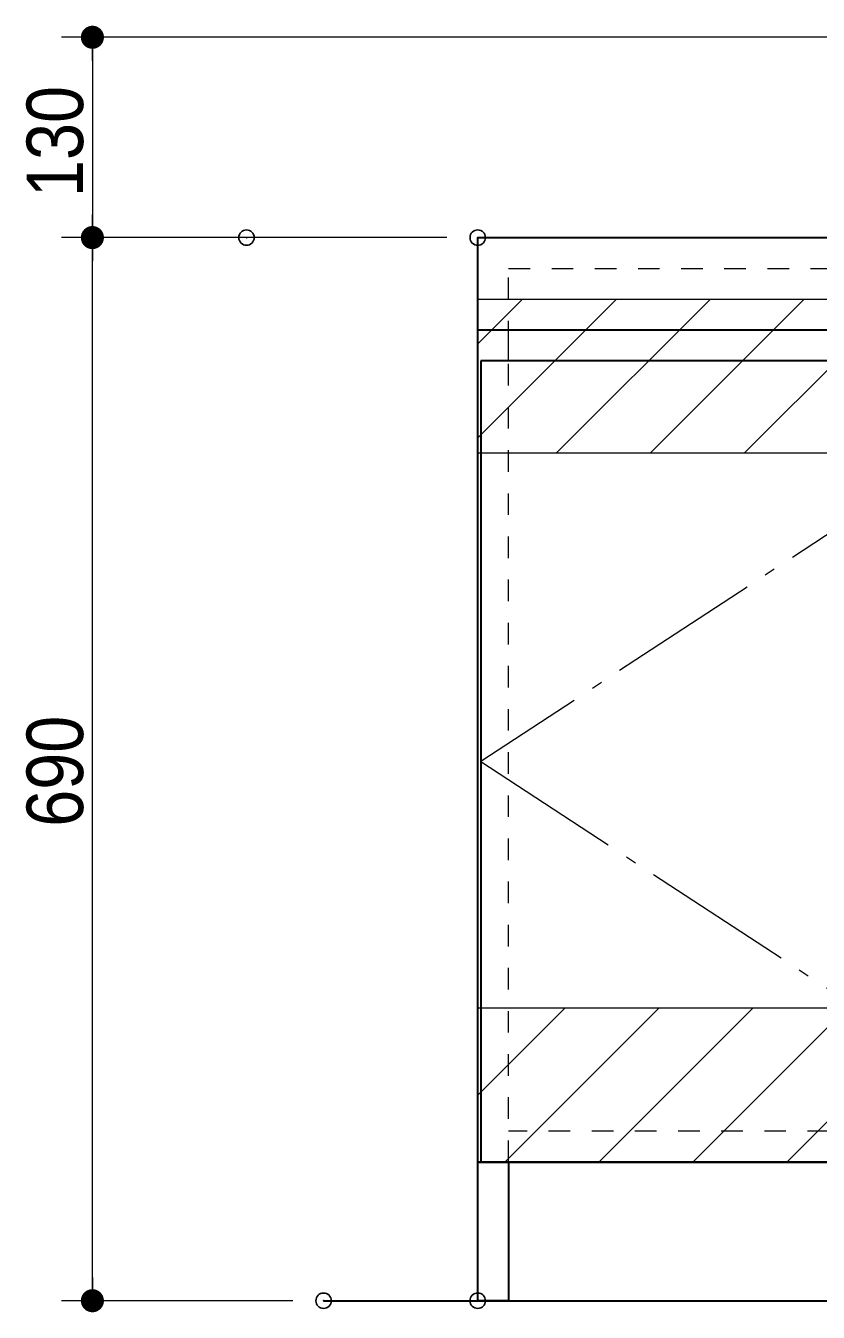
# Model space of a CAD drawing. Units: millimetres, scale not verified. Extents: x -6062 to 6062, y -3045 to 3045.
# Drawn here: x -1606 to -1092, y -1678 to -842 of the extents above; entities that cross this region are included whole.
import ezdxf
from ezdxf.enums import TextEntityAlignment as Align

# ---------------------------------------------------------------- set-up
doc = ezdxf.new("R2010")
doc.units = ezdxf.units.MM
doc.header["$LTSCALE"] = 20
doc.header["$PDMODE"] = 32
doc.header["$PDSIZE"] = 10
doc.linetypes.add('USER3', pattern=[1.4, 0.7, -0.7])
doc.linetypes.add('USER4', pattern=[6.702778, 4.938846, -0.705599, 0.352778, -0.705556])
for name, color, linetype, lineweight in [('0-2_2寸法-1', 7, 'Continuous', 15), ('0-3_0', 7, 'Continuous', 25), ('0-7_5ボウル・キャビネット', 7, 'Continuous', 15)]:
    doc.layers.add(name, color=color, linetype=linetype, lineweight=lineweight)
doc.layers.add('0-4_Defpoints', color=7, linetype='Continuous')
doc.styles.add('ＭＳ Ｐゴシック', font='')
doc.styles.get('ＭＳ Ｐゴシック').set_extended_font_data('MS PGothic')

# ---------------------------------------------------------------- blocks, each defined once
blk = doc.blocks.new('_Dot')
at = {"layer": '0-3_0'}
blk.add_line((-10, 0), (-20, 0), dxfattribs=at)
for points in [[(0, 0), (-10, 0), (-9.92, 1.25)], [(0, 0), (-9.92, -1.25), (-10, 0)], [(0, 0), (-9.92, 1.25), (-9.69, 2.49)], [(0, 0), (-9.69, -2.49), (-9.92, -1.25)], [(0, 0), (-9.69, 2.49), (-9.3, 3.68)], [(0, 0), (-9.3, -3.68), (-9.69, -2.49)], [(0, 0), (-9.3, 3.68), (-8.76, 4.82)], [(0, 0), (-8.76, -4.82), (-9.3, -3.68)], [(0, 0), (-8.76, 4.82), (-8.09, 5.88)], [(0, 0), (-8.09, -5.88), (-8.76, -4.82)], [(0, 0), (-8.09, 5.88), (-7.29, 6.85)], [(0, 0), (-7.29, -6.85), (-8.09, -5.88)], [(0, 0), (-7.29, 6.85), (-6.37, 7.71)], [(0, 0), (-6.37, -7.71), (-7.29, -6.85)], [(0, 0), (-6.37, 7.71), (-5.36, 8.44)], [(0, 0), (-5.36, -8.44), (-6.37, -7.71)], [(0, 0), (-5.36, 8.44), (-4.26, 9.05)], [(0, 0), (-4.26, -9.05), (-5.36, -8.44)], [(0, 0), (-4.26, 9.05), (-3.09, 9.51)], [(0, 0), (-3.09, -9.51), (-4.26, -9.05)], [(0, 0), (-3.09, 9.51), (-1.87, 9.82)], [(0, 0), (-1.87, -9.82), (-3.09, -9.51)], [(0, 0), (-1.87, 9.82), (-0.63, 9.98)], [(0, 0), (-0.63, -9.98), (-1.87, -9.82)], [(0, 0), (-0.63, 9.98), (0.63, 9.98)], [(0, 0), (0.63, -9.98), (-0.63, -9.98)], [(0, 0), (0.63, 9.98), (1.87, 9.82)], [(0, 0), (1.87, 9.82), (3.09, 9.51)], [(0, 0), (3.09, 9.51), (4.26, 9.05)], [(0, 0), (4.26, 9.05), (5.36, 8.44)], [(0, 0), (5.36, 8.44), (6.37, 7.71)], [(0, 0), (6.37, 7.71), (7.29, 6.85)], [(0, 0), (7.29, 6.85), (8.09, 5.88)], [(0, 0), (8.09, 5.88), (8.76, 4.82)], [(0, 0), (8.76, 4.82), (9.3, 3.68)], [(0, 0), (9.3, 3.68), (9.69, 2.49)], [(0, 0), (9.69, 2.49), (9.92, 1.25)], [(0, 0), (9.92, 1.25), (10, 0)], [(0, 0), (1.87, -9.82), (0.63, -9.98)], [(0, 0), (3.09, -9.51), (1.87, -9.82)], [(0, 0), (4.26, -9.05), (3.09, -9.51)], [(0, 0), (5.36, -8.44), (4.26, -9.05)], [(0, 0), (6.37, -7.71), (5.36, -8.44)], [(0, 0), (7.29, -6.85), (6.37, -7.71)], [(0, 0), (8.09, -5.88), (7.29, -6.85)], [(0, 0), (8.76, -4.82), (8.09, -5.88)], [(0, 0), (9.3, -3.68), (8.76, -4.82)], [(0, 0), (9.69, -2.49), (9.3, -3.68)], [(0, 0), (9.92, -1.25), (9.69, -2.49)], [(0, 0), (10, 0), (9.92, -1.25)]]:
    blk.add_solid(points, dxfattribs=at)

msp = doc.modelspace()

# ---------------------------------------------------------------- linework, layer by layer
at = {"layer": '0-2_2寸法-1'}
for p, q in [((-1007.5, -850), (-1582.5, -850)), ((-1562.5, -865.01), (-1562.5, -964.99)), ((-1332.5, -980), (-1582.5, -980)), ((-1482.5, -980), (-1582.5, -980)), ((-1562.5, -1654.99), (-1562.5, -995.01)), ((-1432.5, -1670), (-1582.5, -1670))]:
    msp.add_line(p, q, dxfattribs=at)
at = {"layer": '0-4_Defpoints'}
for p in [(-1562.5, -980), (-1562.5, -980), (-1462.5, -980), (-1312.5, -980), (-1412.5, -1670), (-1312.5, -1670)]:
    msp.add_point(p, dxfattribs=at)
at = {"layer": '0-7_5ボウル・キャビネット'}
for p, q in [((-1312.5, -1049), (-1283.5, -1020)), ((-1312.5, -1109.96), (-1222.54, -1020)), ((-1261.58, -1120), (-1161.58, -1020)), ((-1200.62, -1120), (-1100.62, -1020)), ((-1139.66, -1120), (-1039.66, -1020)), ((-1292.5, -1060), (-1292.5, -1040)), ((-1312.5, -1536.68), (-1255.82, -1480)), ((-1294.86, -1580), (-1194.86, -1480)), ((-1233.9, -1580), (-1133.9, -1480)), ((-1172.94, -1580), (-1072.94, -1480)), ((-1111.98, -1580), (-1011.98, -1480))]:
    msp.add_line(p, q, dxfattribs=at)
at = {"layer": '0-7_5ボウル・キャビネット', "linetype": 'USER3'}
msp.add_line((-132.5, -1560), (-1292.5, -1560), dxfattribs=at)
at = {"layer": '0-7_5ボウル・キャビネット', "lineweight": 30}
msp.add_line((-1412.5, -1670), (-12.5, -1670), dxfattribs=at)
for points in [[(-1312.5, -980), (-112.5, -980), (-112.5, -1580), (-1312.5, -1580)], [(-1312.5, -980), (-112.5, -980), (-112.5, -1040), (-1312.5, -1040)], [(-1310.5, -1060), (-1310.5, -1580), (-913.5, -1580), (-913.5, -1060)], [(-1312.5, -1580), (-1292.5, -1580), (-1292.5, -1670), (-1312.5, -1670)]]:
    msp.add_lwpolyline(points, close=True, dxfattribs=at)
at = {"layer": '0-7_5ボウル・キャビネット', "linetype": 'USER3'}
msp.add_lwpolyline([(-1292.5, -1580), (-1292.5, -1000), (-132.5, -1000), (-132.5, -1580)], dxfattribs=at)
at = {"layer": '0-7_5ボウル・キャビネット'}
for points in [[(-1312.5, -1020), (-112.5, -1020), (-112.5, -1120), (-1312.5, -1120)], [(-1312.5, -1480), (-112.5, -1480), (-112.5, -1580), (-1312.5, -1580)]]:
    msp.add_lwpolyline(points, close=True, dxfattribs=at)
at = {"layer": '0-7_5ボウル・キャビネット', "linetype": 'USER4'}
msp.add_lwpolyline([(-913.5, -1060), (-1310.5, -1320), (-913.5, -1580)], dxfattribs=at)

# ---------------------------------------------------------------- block references
at = {"layer": '0-2_2寸法-1', "xscale": 0.7503418, "yscale": 0.7503418}
for p, rotation in [((-1562.5, -850), 90), ((-1562.5, -980), 270), ((-1562.5, -980), 90), ((-1562.5, -1670), 270)]:
    msp.add_blockref('_Dot', p, dxfattribs=dict(at, rotation=rotation))

# ---------------------------------------------------------------- texts
at = {"layer": '0-2_2寸法-1', "style": 'ＭＳ Ｐゴシック', "width": 0.9}
for s, p in [('130', (-1557.54, -953.61)), ('690', (-1557.54, -1362.38))]:
    msp.add_text(s, height=36.66, rotation=90, dxfattribs=at).set_placement(p, align=Align.BOTTOM_LEFT)

doc.saveas('drawing.dxf')
